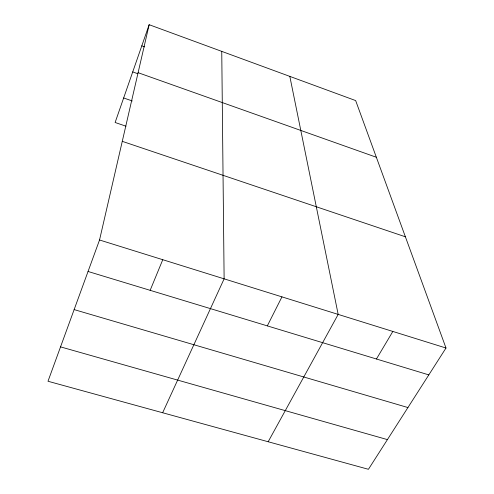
<?xml version="1.0" encoding="UTF-8"?>
<svg xmlns="http://www.w3.org/2000/svg" width="494" height="494" viewBox="0 0 494 494"><rect width="100%" height="100%" fill="white"/><g stroke="black" fill="none" stroke-linecap="round" stroke-linejoin="round"><path stroke-width="0.74" d="M99.535 239.991L149.157 24.7L355.655 100.578L446.002 348.023L368.431 469.3L47.998 381.251L99.535 239.991L446.002 348.023M149.157 24.7L115.121 122.487L126.007 126.205M150.151 290.33L162.767 259.708M162.649 412.756L224.122 278.838L221.75 51.376M267.322 325.886L281.957 296.869M268.168 441.753L338.174 314.4L289.824 76.391M376.44 359.002L392.835 331.443M60.54 346.874L387.42 439.611M74.137 309.596L407.927 407.55M88.043 271.478L428.817 374.897M122.271 141.34L405.389 236.793M123.654 97.966L132.299 100.967M138.098 72.686L376.348 157.253M132.725 71.914L137.727 73.692M141.803 45.831L144.699 46.881"/></g></svg>
